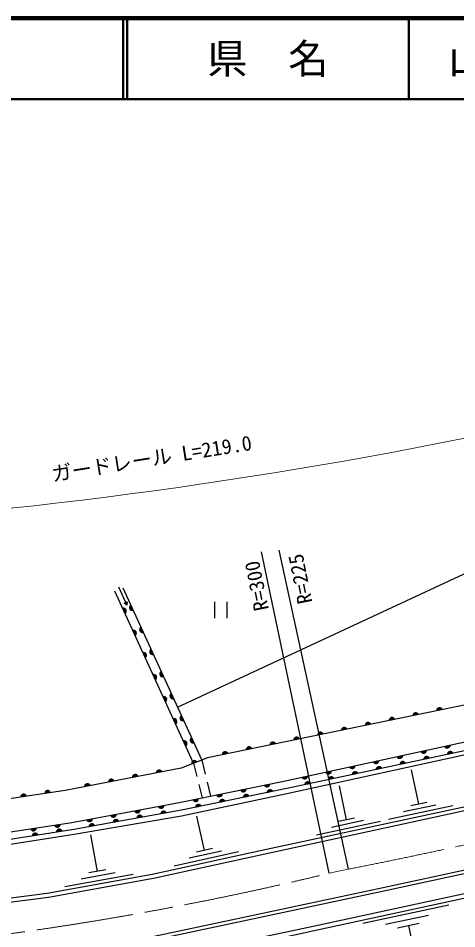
# Model space of a CAD drawing. Units: millimetres, scale not verified. Extents: x 40000 to 680000, y 20000 to 380000.
# Drawn here: x 284821 to 338927, y 267630 to 380000 of the extents above; entities that cross this region are included whole.
import ezdxf
from ezdxf.enums import TextEntityAlignment as Align

# ---------------------------------------------------------------- set-up
doc = ezdxf.new("R2010")
doc.units = ezdxf.units.MM
doc.header["$LTSCALE"] = 1000
doc.linetypes.add('CHAIN', pattern=[18.5, 12, -1.5, 3.5, -1.5])
for name, color, linetype, lineweight in [('M-BGD', 7, 'Continuous', 25), ('M-BMK', 2, 'CHAIN', 13), ('M-BMK-OTRS', 5, 'Continuous', 25), ('M-BMK-SRVR', 3, 'Continuous', 25), ('M-STR-HTXT', 7, 'Continuous', 13), ('M-STR-STRD', 7, 'Continuous', 25), ('M-TTL', 2, 'Continuous', 140), ('M-TTL-LINE', 7, 'Continuous', 50)]:
    doc.layers.add(name, color=color, linetype=linetype, lineweight=lineweight)
doc.layers.add('M-TTL-TXT', color=7, linetype='Continuous')
doc.styles.add('ＭＳ ゴシック', font='')
doc.styles.get('ＭＳ ゴシック').set_extended_font_data('MS Gothic')

msp = doc.modelspace()

# ---------------------------------------------------------------- linework, layer by layer
at = {"layer": 'M-BGD'}
for p, q in [((304467, 294979), (354439, 318220)), ((306458, 288049), (296733, 309306)), ((297177, 309821), (298235, 307556)), ((297732, 309701), (307457, 288444)), ((297906, 307816), (298246, 307975)), ((298246, 307975), (298235, 307556)), ((309051, 307960), (309051, 305960)), ((310551, 307960), (310551, 305960)), ((298235, 307556), (297906, 307816)), ((306458, 288049), (306863, 286404)), ((307457, 288444), (307885, 286709)), ((334239, 283003), (333336, 287229)), ((307103, 285433), (307508, 283788)), ((308124, 285738), (308552, 284002)), ((325338, 281091), (324441, 285288)), ((335230, 283215), (333249, 282791)), ((338428, 282793), (330503, 281099)), ((336334, 282898), (332371, 282051)), ((307795, 277304), (306863, 281532)), ((327417, 280987), (323483, 280146)), ((326322, 281302), (324354, 280881)), ((329497, 280884), (321628, 279201)), ((294586, 274711), (293775, 279208)), ((311991, 277121), (304065, 275373)), ((309893, 277213), (305930, 276339)), ((308786, 277523), (306804, 277086)), ((299004, 274347), (290573, 272827)), ((296795, 274529), (292579, 273769)), ((295640, 274901), (293532, 274521)), ((327348, 268317), (337957, 270605)), ((330153, 268182), (335457, 269326)), ((331632, 267761), (334284, 268333)), ((332958, 268047), (334178, 262389))]:
    msp.add_line(p, q, dxfattribs=at)
for points in [[(445108, 342309), (437065, 335982), (431605, 332120), (421911, 325870), (410938, 319531), (393430, 311168), (379830, 305877), (363672, 300550), (344851, 296254), (308168, 288725), (304936, 287447), (290625, 284712), (277379, 282724), (265625, 281410), (253161, 280487), (240234, 280131), (209553, 280735)], [(201491, 269238), (214968, 268812), (229545, 268386), (239311, 268279), (260227, 268972), (272372, 269966), (288388, 272026), (301332, 274361), (314897, 277353), (354173, 285751), (368217, 289498), (381481, 293590), (392720, 297594), (402699, 301935), (411665, 306348), (421040, 311417), (433256, 318883), (444309, 326598), (452236, 332863)], [(201659, 268739), (215135, 268312), (229713, 267886), (239478, 267780), (260395, 268472), (272539, 269467), (288555, 271526), (301499, 273861), (315064, 276853), (354275, 285345), (368373, 289114), (381650, 293184), (392867, 297166), (402890, 301556), (411821, 305959), (421196, 311024), (433424, 318383), (444477, 326098), (452562, 332432)], [(207972, 258248), (222408, 257768), (234659, 257351), (248757, 257386), (263210, 258114), (274077, 259091), (288565, 260955), (304723, 263770), (321325, 267427), (355202, 274734), (367933, 278018), (383967, 282768), (395739, 286896), (403995, 290403), (416690, 296396), (422053, 299219), (430913, 304279), (437056, 308061), (444851, 313272), (454226, 320126), (458997, 323904)], [(207990, 258586), (222394, 258152), (234730, 257837), (248775, 257935), (263237, 258671), (274121, 259621), (288494, 261450), (304705, 264446), (321209, 267958), (354901, 275255), (367933, 278536), (383665, 283263), (395588, 287311), (403773, 290747), (416642, 296820), (421995, 299691), (430808, 304752), (436930, 308585), (444700, 313816), (454039, 320679), (458687, 324315)], [(199324, 277267), (204199, 277086), (220392, 276696), (236337, 276199), (249991, 276376), (263787, 277140), (276021, 278418), (291433, 280744), (304661, 283203), (317587, 285858), (357946, 294611), (368404, 297665), (384118, 302823), (392924, 306294), (404998, 311737), (408397, 313555)], [(408961, 312551), (405346, 310617), (393272, 305175), (384465, 301704), (368751, 296546), (358293, 293492), (317951, 284925), (304980, 282253), (291699, 279901), (276207, 277472), (264018, 276145), (250044, 275346), (236685, 275079), (220740, 275576), (204547, 275967), (199275, 276162)], [(409199, 312108), (405353, 310087), (393281, 304532), (384513, 301199), (368710, 296058), (358243, 293075), (317960, 284283), (304980, 281543), (291708, 279258), (276217, 276830), (264027, 275503), (250054, 274704), (236594, 274552), (220749, 274934), (201049, 275548), (199244, 275663)]]:
    msp.add_lwpolyline(points, dxfattribs=at)
for centre, radius, start, end in [((297802, 306839), 354, 303.38004, 105.78522), ((297802, 306839), 283, 305.60408, 103.56118), ((297802, 306839), 212, 309.35041, 99.81485), ((297802, 306839), 142, 317.06214, 92.10313), ((297802, 306839), 100, 327.3798, 81.78546), ((298900, 307279), 354, 123.38004, 285.78522), ((298900, 307279), 283, 125.60408, 283.56118), ((298900, 307279), 212, 129.35041, 279.81485), ((298900, 307279), 142, 137.06214, 272.10313), ((298900, 307279), 100, 147.3798, 261.78546), ((300148, 304551), 354, 123.38004, 285.78522), ((300148, 304551), 283, 125.60408, 283.56118), ((300148, 304551), 212, 129.35041, 279.81485), ((300148, 304551), 142, 137.06214, 272.10313), ((300148, 304551), 100, 147.3798, 261.78546), ((299050, 304111), 354, 303.38004, 105.78522), ((299050, 304111), 283, 305.60408, 103.56118), ((299050, 304111), 212, 309.35041, 99.81485), ((299050, 304111), 142, 317.06214, 92.10313), ((299050, 304111), 100, 327.3798, 81.78546), ((300298, 301383), 354, 303.38004, 105.78522), ((300298, 301383), 283, 305.60408, 103.56118), ((300298, 301383), 212, 309.35041, 99.81485), ((300298, 301383), 142, 317.06214, 92.10313), ((300298, 301383), 100, 327.3798, 81.78546), ((301396, 301823), 354, 123.38004, 285.78522), ((301396, 301823), 283, 125.60408, 283.56118), ((301396, 301823), 212, 129.35041, 279.81485), ((301396, 301823), 142, 137.06214, 272.10313), ((301396, 301823), 100, 147.3798, 261.78546), ((301546, 298655), 354, 303.38004, 105.78522), ((301546, 298655), 283, 305.60408, 103.56118), ((302644, 299095), 354, 123.38004, 285.78522), ((302644, 299095), 283, 125.60408, 283.56118), ((302644, 299095), 212, 129.35041, 279.81485), ((302644, 299095), 142, 137.06214, 272.10313), ((302644, 299095), 100, 147.3798, 261.78546), ((301546, 298655), 212, 309.35041, 99.81485), ((301546, 298655), 142, 317.06214, 92.10313), ((301546, 298655), 100, 327.3798, 81.78546), ((303892, 296367), 354, 123.38004, 285.78522), ((302794, 295927), 354, 303.38004, 105.78522), ((302794, 295927), 283, 305.60408, 103.56118), ((302794, 295927), 212, 309.35041, 99.81485), ((302794, 295927), 142, 317.06214, 92.10313), ((302794, 295927), 100, 327.3798, 81.78546), ((303892, 296367), 283, 125.60408, 283.56118), ((303892, 296367), 212, 129.35041, 279.81485), ((303892, 296367), 142, 137.06214, 272.10313), ((303892, 296367), 100, 147.3798, 261.78546), ((336806, 294547), 354, 20.39505, 182.80022), ((336806, 294547), 283, 22.61908, 180.57618), ((336806, 294547), 212, 26.36541, 176.82986), ((336806, 294547), 142, 34.07714, 169.11813), ((336806, 294547), 100, 44.3948, 158.80047), ((304042, 293199), 354, 303.38004, 105.78522), ((304042, 293199), 283, 305.60408, 103.56118), ((304042, 293199), 212, 309.35041, 99.81485), ((304042, 293199), 142, 317.06214, 92.10313), ((304042, 293199), 100, 327.3798, 81.78546), ((305140, 293639), 354, 123.38004, 285.78522), ((305140, 293639), 283, 125.60408, 283.56118), ((305140, 293639), 212, 129.35041, 279.81485), ((305140, 293639), 142, 137.06214, 272.10313), ((305140, 293639), 100, 147.3798, 261.78546), ((330928, 293341), 354, 20.39505, 182.80022), ((330928, 293341), 283, 22.61908, 180.57618), ((330928, 293341), 212, 26.36541, 176.82986), ((330928, 293341), 142, 34.07714, 169.11813), ((330928, 293341), 100, 44.3948, 158.80047), ((333867, 293944), 354, 20.39505, 182.80022), ((333867, 293944), 283, 22.61908, 180.57618), ((333867, 293944), 212, 26.36541, 176.82986), ((333867, 293944), 142, 34.07714, 169.11813), ((333867, 293944), 100, 44.3948, 158.80047), ((325051, 292135), 354, 20.39505, 182.80022), ((325051, 292135), 283, 22.61908, 180.57618), ((325051, 292135), 212, 26.36541, 176.82986), ((325051, 292135), 142, 34.07714, 169.11813), ((325051, 292135), 100, 44.3948, 158.80047), ((327989, 292738), 354, 20.39505, 182.80022), ((327989, 292738), 283, 22.61908, 180.57618), ((327989, 292738), 212, 26.36541, 176.82986), ((327989, 292738), 142, 34.07714, 169.11813), ((327989, 292738), 100, 44.3948, 158.80047), ((306388, 290911), 354, 123.38004, 285.78522), ((306388, 290911), 283, 125.60408, 283.56118), ((306388, 290911), 212, 129.35041, 279.81485), ((319173, 290929), 354, 20.39505, 182.80022), ((319173, 290929), 283, 22.61908, 180.57618), ((319173, 290929), 212, 26.36541, 176.82986), ((319173, 290929), 142, 34.07714, 169.11813), ((322112, 291532), 354, 20.39505, 182.80022), ((322112, 291532), 283, 22.61908, 180.57618), ((322112, 291532), 212, 26.36541, 176.82986), ((322112, 291532), 142, 34.07714, 169.11813), ((322112, 291532), 100, 44.3948, 158.80047), ((305290, 290471), 354, 303.38004, 105.78522), ((305290, 290471), 283, 305.60408, 103.56118), ((305290, 290471), 212, 309.35041, 99.81485), ((305290, 290471), 142, 317.06214, 92.10313), ((305290, 290471), 100, 327.3798, 81.78546), ((306388, 290911), 142, 137.06214, 272.10313), ((306388, 290911), 100, 147.3798, 261.78546), ((313296, 289722), 354, 20.39505, 182.80022), ((313296, 289722), 283, 22.61908, 180.57618), ((313296, 289722), 212, 26.36541, 176.82986), ((316234, 290325), 354, 20.39505, 182.80022), ((316234, 290325), 283, 22.61908, 180.57618), ((316234, 290325), 212, 26.36541, 176.82986), ((316234, 290325), 142, 34.07714, 169.11813), ((316234, 290325), 100, 44.3948, 158.80047), ((319173, 290929), 100, 44.3948, 158.80047), ((337755, 290287), 354, 201.03497, 3.44015), ((337755, 290287), 283, 203.25901, 1.21611), ((337755, 290287), 212, 207.00534, 357.46979), ((337755, 290287), 142, 214.71707, 349.75806), ((337755, 290287), 100, 225.03473, 339.44039), ((310357, 289119), 354, 20.39505, 182.80022), ((310357, 289119), 283, 22.61908, 180.57618), ((310357, 289119), 212, 26.36541, 176.82986), ((310357, 289119), 142, 34.07714, 169.11813), ((310357, 289119), 100, 44.3948, 158.80047), ((313296, 289722), 142, 34.07714, 169.11813), ((313296, 289722), 100, 44.3948, 158.80047), ((331891, 289016), 354, 201.03497, 3.44015), ((331891, 289016), 283, 203.25901, 1.21611), ((331891, 289016), 212, 207.00534, 357.46979), ((331891, 289016), 142, 214.71707, 349.75806), ((331891, 289016), 100, 225.03473, 339.44039), ((334823, 289651), 354, 201.03497, 3.44015), ((334823, 289651), 283, 203.25901, 1.21611), ((334823, 289651), 212, 207.00534, 357.46979), ((334823, 289651), 142, 214.71707, 349.75806), ((334823, 289651), 100, 225.03473, 339.44039), ((335199, 288532), 354, 20.78534, 183.19052), ((335199, 288532), 283, 23.00938, 180.96648), ((338133, 289156), 354, 20.78534, 183.19052), ((338133, 289156), 283, 23.00938, 180.96648), ((338133, 289156), 212, 26.75571, 177.22016), ((338133, 289156), 142, 34.46744, 169.50843), ((338133, 289156), 100, 44.7851, 159.19077), ((306572, 288036), 354, 30.38138, 192.78656), ((306572, 288036), 283, 32.60542, 190.56252), ((306572, 288036), 212, 36.35175, 186.81619), ((306572, 288036), 142, 44.06347, 179.10446), ((306572, 288036), 100, 54.38114, 168.7868), ((326028, 287744), 354, 201.03497, 3.44015), ((326028, 287744), 283, 203.25901, 1.21611), ((326028, 287744), 212, 207.00534, 357.46979), ((326028, 287744), 142, 214.71707, 349.75806), ((326028, 287744), 100, 225.03473, 339.44039), ((328959, 288380), 354, 201.03497, 3.44015), ((328959, 288380), 283, 203.25901, 1.21611), ((328959, 288380), 212, 207.00534, 357.46979), ((328959, 288380), 142, 214.71707, 349.75806), ((328959, 288380), 100, 225.03473, 339.44039), ((332264, 287909), 354, 20.78534, 183.19052), ((332264, 287909), 283, 23.00938, 180.96648), ((332264, 287909), 212, 26.75571, 177.22016), ((332264, 287909), 142, 34.46744, 169.50843), ((332264, 287909), 100, 44.7851, 159.19077), ((335199, 288532), 212, 26.75571, 177.22016), ((335199, 288532), 142, 34.46744, 169.50843), ((335199, 288532), 100, 44.7851, 159.19077), ((299264, 286308), 354, 19.61437, 182.01955), ((299264, 286308), 283, 21.83841, 179.79551), ((302211, 286871), 354, 19.61437, 182.01955), ((302211, 286871), 283, 21.83841, 179.79551), ((302211, 286871), 212, 25.58474, 176.04918), ((302211, 286871), 142, 33.29647, 168.33745), ((302211, 286871), 100, 43.61413, 158.01979), ((323096, 287108), 354, 201.03497, 3.44015), ((323096, 287108), 283, 203.25901, 1.21611), ((323096, 287108), 212, 207.00534, 357.46979), ((323096, 287108), 142, 214.71707, 349.75806), ((323096, 287108), 100, 225.03473, 339.44039), ((326395, 286663), 354, 20.78534, 183.19052), ((326395, 286663), 283, 23.00938, 180.96648), ((326395, 286663), 212, 26.75571, 177.22016), ((326395, 286663), 142, 34.46744, 169.50843), ((326395, 286663), 100, 44.7851, 159.19077), ((329330, 287286), 354, 20.78534, 183.19052), ((329330, 287286), 283, 23.00938, 180.96648), ((329330, 287286), 212, 26.75571, 177.22016), ((329330, 287286), 142, 34.46744, 169.50843), ((329330, 287286), 100, 44.7851, 159.19077), ((293371, 285182), 354, 19.61437, 182.01955), ((293371, 285182), 283, 21.83841, 179.79551), ((296317, 285745), 354, 19.61437, 182.01955), ((296317, 285745), 283, 21.83841, 179.79551), ((296317, 285745), 212, 25.58474, 176.04918), ((296317, 285745), 142, 33.29647, 168.33745), ((296317, 285745), 100, 43.61413, 158.01979), ((299264, 286308), 212, 25.58474, 176.04918), ((299264, 286308), 142, 33.29647, 168.33745), ((299264, 286308), 100, 43.61413, 158.01979), ((315521, 285489), 354, 200.40217, 2.80735), ((315521, 285489), 283, 202.62621, 0.58331), ((315521, 285489), 212, 206.37254, 356.83699), ((315521, 285489), 142, 214.08427, 349.12526), ((315521, 285489), 100, 224.40193, 338.80759), ((320164, 286472), 354, 201.03497, 3.44015), ((320164, 286472), 283, 203.25901, 1.21611), ((320164, 286472), 212, 207.00534, 357.46979), ((320164, 286472), 142, 214.71707, 349.75806), ((320164, 286472), 100, 225.03473, 339.44039), ((320526, 285417), 354, 20.78534, 183.19052), ((320526, 285417), 283, 23.00938, 180.96648), ((320526, 285417), 212, 26.75571, 177.22016), ((320526, 285417), 142, 34.46744, 169.50843), ((320526, 285417), 100, 44.7851, 159.19077), ((323461, 286040), 354, 20.78534, 183.19052), ((323461, 286040), 283, 23.00938, 180.96648), ((323461, 286040), 212, 26.75571, 177.22016), ((323461, 286040), 142, 34.46744, 169.50843), ((323461, 286040), 100, 44.7851, 159.19077), ((288460, 284333), 354, 17.33569, 179.74087), ((288460, 284333), 283, 19.55973, 177.51683), ((288460, 284333), 212, 23.30605, 173.7705), ((288460, 284333), 142, 31.01778, 166.05877), ((288460, 284333), 100, 41.33545, 155.74111), ((293371, 285182), 212, 25.58474, 176.04918), ((293371, 285182), 142, 33.29647, 168.33745), ((293371, 285182), 100, 43.61413, 158.01979), ((309644, 284282), 354, 200.40217, 2.80735), ((312582, 284885), 354, 200.40217, 2.80735), ((312582, 284885), 283, 202.62621, 0.58331), ((312582, 284885), 212, 206.37254, 356.83699), ((312582, 284885), 142, 214.08427, 349.12526), ((312582, 284885), 100, 224.40193, 338.80759), ((315884, 284444), 354, 20.43879, 182.84397), ((315884, 284444), 283, 22.66283, 180.61993), ((315884, 284444), 212, 26.40916, 176.8736), ((315884, 284444), 142, 34.12089, 169.16187), ((315884, 284444), 100, 44.43855, 158.84421), ((285494, 283887), 354, 17.33569, 179.74087), ((285494, 283887), 283, 19.55973, 177.51683), ((285494, 283887), 212, 23.30605, 173.7705), ((285494, 283887), 142, 31.01778, 166.05877), ((285494, 283887), 100, 41.33545, 155.74111), ((306705, 283678), 354, 200.40217, 2.80735), ((306705, 283678), 283, 202.62621, 0.58331), ((306705, 283678), 212, 206.37254, 356.83699), ((306705, 283678), 142, 214.08427, 349.12526), ((306705, 283678), 100, 224.40193, 338.80759), ((309644, 284282), 283, 202.62621, 0.58331), ((309644, 284282), 212, 206.37254, 356.83699), ((309644, 284282), 142, 214.08427, 349.12526), ((309644, 284282), 100, 224.40193, 338.80759), ((310008, 283234), 354, 20.43879, 182.84397), ((310008, 283234), 283, 22.66283, 180.61993), ((310008, 283234), 212, 26.40916, 176.8736), ((310008, 283234), 142, 34.12089, 169.16187), ((310008, 283234), 100, 44.43855, 158.84421), ((312946, 283839), 354, 20.43879, 182.84397), ((312946, 283839), 283, 22.66283, 180.61993), ((312946, 283839), 212, 26.40916, 176.8736), ((312946, 283839), 142, 34.12089, 169.16187), ((312946, 283839), 100, 44.43855, 158.84421), ((299512, 282301), 354, 199.32882, 1.73399), ((299512, 282301), 283, 201.55285, 359.50995), ((299512, 282301), 212, 205.29918, 355.76363), ((299512, 282301), 142, 213.01091, 348.0519), ((299512, 282301), 100, 223.32857, 337.73424), ((302461, 282849), 354, 199.32882, 1.73399), ((302461, 282849), 283, 201.55285, 359.50995), ((302461, 282849), 212, 205.29918, 355.76363), ((302461, 282849), 142, 213.01091, 348.0519), ((302461, 282849), 100, 223.32857, 337.73424), ((302780, 281808), 354, 18.84253, 181.24771), ((302780, 281808), 283, 21.06657, 179.02367), ((307069, 282628), 354, 20.43879, 182.84397), ((307069, 282628), 283, 22.66283, 180.61993), ((307069, 282628), 212, 26.40916, 176.8736), ((307069, 282628), 142, 34.12089, 169.16187), ((307069, 282628), 100, 44.43855, 158.84421), ((293613, 281204), 354, 199.32882, 1.73399), ((293613, 281204), 283, 201.55285, 359.50995), ((293613, 281204), 212, 205.29918, 355.76363), ((293613, 281204), 142, 213.01091, 348.0519), ((293613, 281204), 100, 223.32857, 337.73424), ((296562, 281753), 354, 199.32882, 1.73399), ((296562, 281753), 283, 201.55285, 359.50995), ((296562, 281753), 212, 205.29918, 355.76363), ((296562, 281753), 142, 213.01091, 348.0519), ((296562, 281753), 100, 223.32857, 337.73424), ((296872, 280762), 354, 18.84253, 181.24771), ((296872, 280762), 283, 21.06657, 179.02367), ((296872, 280762), 212, 24.81289, 175.27734), ((299826, 281285), 354, 18.84253, 181.24771), ((299826, 281285), 283, 21.06657, 179.02367), ((299826, 281285), 212, 24.81289, 175.27734), ((299826, 281285), 142, 32.52462, 167.56561), ((299826, 281285), 100, 42.84229, 157.24795), ((302780, 281808), 212, 24.81289, 175.27734), ((302780, 281808), 142, 32.52462, 167.56561), ((302780, 281808), 100, 42.84229, 157.24795), ((286685, 280082), 354, 197.37981, 359.78499), ((286685, 280082), 283, 199.60385, 357.56095), ((286685, 280082), 212, 203.35018, 353.81463), ((286685, 280082), 142, 211.06191, 346.1029), ((286685, 280082), 100, 221.37957, 335.78524), ((289652, 280530), 354, 197.37981, 359.78499), ((289652, 280530), 283, 199.60385, 357.56095), ((289652, 280530), 212, 203.35018, 353.81463), ((289652, 280530), 142, 211.06191, 346.1029), ((289889, 279562), 354, 17.70511, 180.11029), ((289652, 280530), 100, 221.37957, 335.78524), ((289889, 279562), 283, 19.92915, 177.88625), ((293918, 280239), 354, 18.84253, 181.24771), ((293918, 280239), 283, 21.06657, 179.02367), ((293918, 280239), 212, 24.81289, 175.27734), ((293918, 280239), 142, 32.52462, 167.56561), ((293918, 280239), 100, 42.84229, 157.24795), ((296872, 280762), 142, 32.52462, 167.56561), ((296872, 280762), 100, 42.84229, 157.24795), ((286926, 279098), 354, 17.70511, 180.11029), ((286926, 279098), 283, 19.92915, 177.88625), ((286926, 279098), 212, 23.67548, 174.13992), ((286926, 279098), 142, 31.38721, 166.4282), ((286926, 279098), 100, 41.70487, 156.11053), ((289889, 279562), 212, 23.67548, 174.13992), ((289889, 279562), 142, 31.38721, 166.4282), ((289889, 279562), 100, 41.70487, 156.11053)]:
    msp.add_arc(centre, radius, start, end, dxfattribs=at)
at = {"layer": 'M-BMK'}
msp.add_line((325533, 274980), (323202, 274485), dxfattribs=at)
for centre, radius, start, end in [((190932, 954192), 692421, 281.20921, 284.58933), ((230545, 655684), 392298, 275.58874, 283.66185)]:
    msp.add_arc(centre, radius, start, end, dxfattribs=at)
at = {"layer": 'M-BMK-OTRS'}
msp.add_lwpolyline([(201002, 261768), (215966, 261236), (230757, 260830), (244901, 260695), (258729, 261306), (272715, 262476), (286124, 264100), (298888, 266160), (312454, 269023), (329827, 272725), (351163, 277326), (357798, 278757), (372280, 282753), (384292, 286533), (394220, 290011), (397440, 291318), (404609, 294437), (410807, 297370), (417231, 300667), (422630, 303653), (430042, 307992), (436590, 312152), (444678, 317691), (456881, 326708)], dxfattribs=at)
at = {"layer": 'M-BMK-SRVR'}
for p, q in [((323202, 274485), (314839, 314131)), ((316991, 314346), (325533, 274980))]:
    msp.add_line(p, q, dxfattribs=at)
at = {"layer": 'M-STR-HTXT'}
msp.add_arc((217193, 938093), 622152, 268.71018, 286.33609, dxfattribs=at)
at = {"layer": 'M-STR-STRD'}
msp.add_lwpolyline([(201090, 261131), (216106, 260660), (230842, 260328), (245002, 260276), (258830, 260887), (272816, 262057), (286225, 263680), (298989, 265741), (312555, 268604), (329928, 272306), (351264, 276906), (357899, 278338), (372391, 282275), (384369, 286038), (394321, 289591), (397551, 290813), (404710, 294017), (410908, 296951), (417334, 300190), (422764, 303140), (430132, 307470), (436732, 311600), (444763, 317082), (457185, 326306)], dxfattribs=at)
at = {"layer": 'M-TTL'}
msp.add_line((680000, 380000), (40000, 380000), dxfattribs=at)
at = {"layer": 'M-TTL-LINE'}
for p, q in [((297750, 380000), (297750, 370000)), ((298250, 380000), (298250, 370000)), ((333000, 380000), (333000, 370000)), ((40000, 370000), (680000, 370000))]:
    msp.add_line(p, q, dxfattribs=at)

# ---------------------------------------------------------------- texts
at = {"layer": 'M-BMK-SRVR', "style": 'ＭＳ ゴシック'}
for s, p in [('R=225', (320221, 307744)), ('R=300', (314839, 306883))]:
    msp.add_text(s, height=1833, rotation=101.31, dxfattribs=at).set_placement(p, align=Align.MIDDLE_LEFT)
at = {"layer": 'M-STR-HTXT', "style": 'ＭＳ ゴシック'}
msp.add_text('ガードレール L=219.0', height=1833, rotation=9.003, dxfattribs=at).set_placement((301510, 324231), align=Align.BOTTOM_CENTER)
at = {"layer": 'M-TTL-TXT', "style": 'ＭＳ ゴシック'}
for s, p in [('県\u3000名', (315625, 375000)), ('山\u3000口\u3000県', (350375, 375000))]:
    msp.add_text(s, height=3666, dxfattribs=at).set_placement(p, align=Align.MIDDLE_CENTER)

doc.saveas('drawing.dxf')
